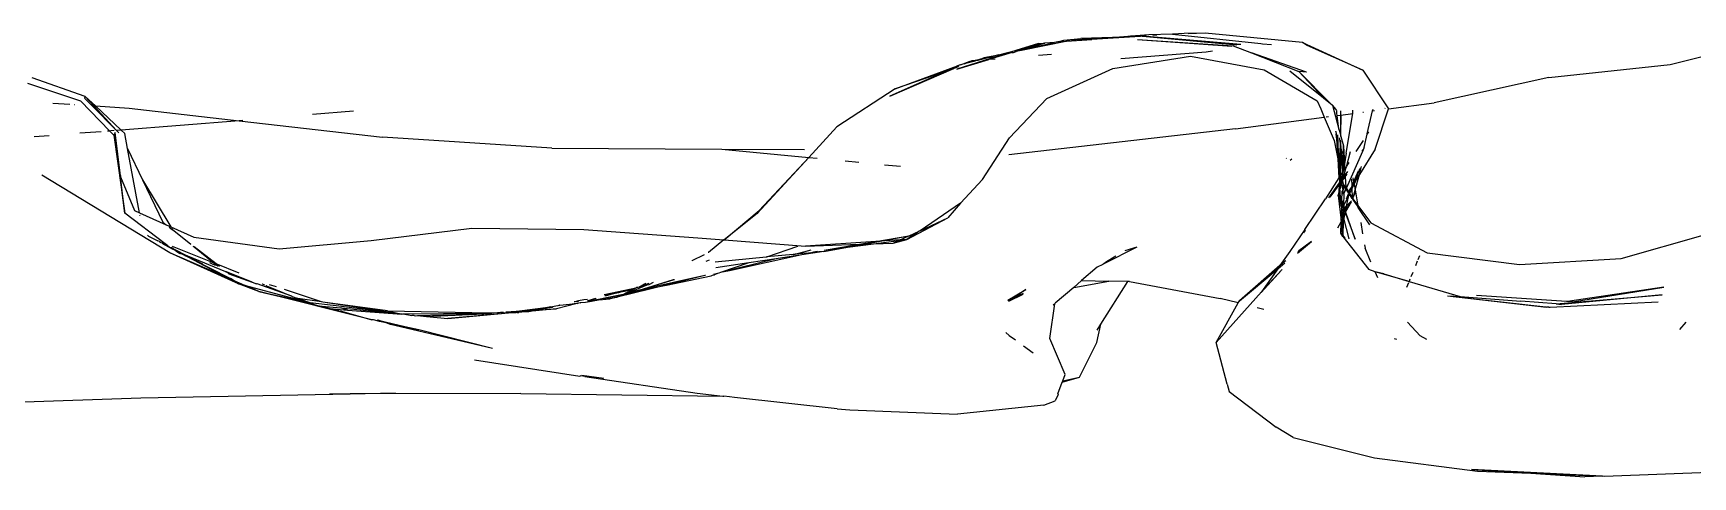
# Model space of a CAD drawing. Header units: millimetres. Extents: x -41292 to 298682, y -22072 to 33155.
# Drawn here: x 35038.6 to 35237.7, y -11863.4 to -11810.1 of the extents above; entities that cross this region are included whole.
import ezdxf

# ---------------------------------------------------------------- set-up
doc = ezdxf.new("R2010")
doc.units = ezdxf.units.MM

# ---------------------------------------------------------------- blocks, each defined once
blk = doc.blocks.new('rmfnasesx')
for p, q in [((62625.48, 3701.43), (62627.51, 3701.63)), ((62626.91, 3701.51), (62631.31, 3701.75)), ((62626.91, 3701.51), (62627.51, 3701.63)), ((62631.31, 3701.75), (62627.51, 3701.63)), ((62634.64, 3701.89), (62628.85, 3701.51)), ((62631.31, 3701.75), (62628.85, 3701.51)), ((62631.42, 3701.76), (62631.31, 3701.75)), ((62631.52, 3701.76), (62631.42, 3701.76)), ((62631.62, 3701.77), (62631.52, 3701.76)), ((62632.69, 3701.86), (62631.62, 3701.77)), ((62632.79, 3701.86), (62632.69, 3701.86)), ((62633.48, 3701.92), (62632.79, 3701.86)), ((62633.56, 3701.93), (62633.48, 3701.92)), ((62635.7, 3702.09), (62633.56, 3701.93)), ((62634.64, 3701.89), (62633.56, 3701.93)), ((62634.68, 3701.94), (62634.64, 3701.89)), ((62634.76, 3701.95), (62634.68, 3701.94)), ((62635.7, 3702.09), (62634.76, 3701.95)), ((62634.76, 3701.95), (62634.9, 3701.91)), ((62634.94, 3701.91), (62634.9, 3701.91)), ((62634.94, 3701.91), (62646.23, 3700.9)), ((62646.74, 3700.91), (62634.94, 3701.91)), ((62638.52, 3702.15), (62635.7, 3702.09)), ((62636.17, 3702.05), (62636.23, 3702.05)), ((62636.35, 3702.03), (62636.43, 3702.04)), ((62636.6, 3702.02), (62636.51, 3702.02)), ((62639.93, 3702.23), (62638.52, 3702.15)), ((62638.52, 3702.15), (62649.11, 3701.04)), ((62642.44, 3702.29), (62639.93, 3702.23)), ((62642.44, 3702.29), (62640.4, 3702.2)), ((62654.11, 3701.15), (62642.44, 3702.29)), ((62619.84, 3700.23), (62612.63, 3697.98)), ((62619.29, 3699.95), (62616.49, 3699.12)), ((62617.69, 3699.67), (62617.19, 3699.57)), ((62617.69, 3699.67), (62619.84, 3700.23)), ((62619.29, 3699.95), (62619.44, 3699.98)), ((62619.44, 3699.98), (62619.75, 3700.08)), ((62620.62, 3700.34), (62619.75, 3700.08)), ((62620.6, 3700.25), (62619.75, 3700.08)), ((62623.16, 3701.09), (62619.84, 3700.23)), ((62622.44, 3701.04), (62619.84, 3700.23)), ((62625.72, 3701.3), (62620.6, 3700.25)), ((62620.62, 3700.34), (62624.38, 3701.18)), ((62620.62, 3700.34), (62623.16, 3701.09)), ((62624.01, 3699.73), (62622.43, 3699.6)), ((62622.44, 3701.04), (62623.16, 3701.09)), ((62623.16, 3701.09), (62623.2, 3701.1)), ((62624.38, 3701.18), (62623.2, 3701.1)), ((62624.55, 3701.22), (62624.38, 3701.18)), ((62624.59, 3701.2), (62624.55, 3701.22)), ((62624.76, 3701.24), (62624.59, 3701.2)), ((62624.76, 3701.24), (62625.48, 3701.43)), ((62625.72, 3701.3), (62624.76, 3701.24)), ((62625.48, 3701.43), (62626.91, 3701.51)), ((62625.76, 3701.28), (62625.72, 3701.3)), ((62625.82, 3701.31), (62625.76, 3701.28)), ((62625.82, 3701.31), (62628.85, 3701.51)), ((62642.57, 3700.02), (62632.33, 3699.21)), ((62634.32, 3701.53), (62645.65, 3700.71)), ((62634.32, 3701.53), (62645.82, 3700.76)), ((62643.34, 3700.11), (62642.57, 3700.02)), ((62645.82, 3700.76), (62647.99, 3699.91)), ((62646.74, 3700.91), (62646.23, 3700.9)), ((62654.62, 3697.59), (62647.99, 3699.91)), ((62647.99, 3699.91), (62653.69, 3697.67)), ((62649.11, 3701.04), (62649.32, 3701.02)), ((62649.32, 3701.02), (62650.41, 3700.91)), ((62654.67, 3700.82), (62654.11, 3701.15)), ((62654.11, 3701.15), (62661.38, 3697.84)), ((62661.38, 3697.84), (62654.67, 3700.82)), ((62698.23, 3698.51), (62707.46, 3700.82)), ((62604.6, 3694.73), (62612.3, 3698.06)), ((62611.28, 3697.7), (62604.6, 3694.73)), ((62605.27, 3695.6), (62612.73, 3698.35)), ((62611.28, 3697.7), (62605.27, 3695.6)), ((62612.73, 3698.35), (62611.28, 3697.7)), ((62612.3, 3698.06), (62611.28, 3697.7)), ((62612.8, 3698.23), (62612.3, 3698.06)), ((62612.63, 3697.98), (62616.49, 3699.12)), ((62612.94, 3698.44), (62612.73, 3698.35)), ((62612.73, 3698.35), (62612.93, 3698.42)), ((62612.8, 3698.23), (62612.84, 3698.29)), ((62613.1, 3698.48), (62612.94, 3698.44)), ((62613.1, 3698.48), (62614.26, 3698.94)), ((62613.55, 3698.6), (62613.1, 3698.48)), ((62613.55, 3698.6), (62614.26, 3698.94)), ((62614.7, 3698.9), (62613.55, 3698.6)), ((62614.26, 3698.94), (62614.31, 3698.93)), ((62614.31, 3698.93), (62614.42, 3698.96)), ((62614.42, 3698.96), (62614.46, 3698.96)), ((62614.46, 3698.96), (62615.46, 3699.17)), ((62615, 3699), (62614.46, 3698.96)), ((62615, 3699), (62614.7, 3698.9)), ((62615.15, 3699.02), (62615, 3699)), ((62616.73, 3699.42), (62615.15, 3699.02)), ((62615.46, 3699.17), (62615.15, 3699.02)), ((62615.46, 3699.17), (62615.89, 3699.31)), ((62617.19, 3699.57), (62615.89, 3699.31)), ((62615.89, 3699.31), (62616.73, 3699.42)), ((62617.24, 3699.18), (62616.49, 3699.12)), ((62617.19, 3699.57), (62616.73, 3699.42)), ((62623.46, 3694.43), (62631.35, 3698.04)), ((62631.35, 3698.04), (62640.67, 3699.53)), ((62640.67, 3699.53), (62649.51, 3697.87)), ((62649.51, 3697.87), (62655.9, 3694.14)), ((62652.62, 3697.78), (62656.66, 3694.5)), ((62654.62, 3697.59), (62653.69, 3697.67)), ((62653.69, 3697.67), (62657.07, 3694.17)), ((62657.45, 3693.86), (62653.69, 3697.67)), ((62653.69, 3697.67), (62656.66, 3694.5)), ((62661.38, 3697.84), (62664.43, 3693.2)), ((62683.67, 3696.94), (62698.23, 3698.51)), ((62501.17, 3696.27), (62507.5, 3694.17)), ((62508.08, 3694.69), (62501.71, 3696.92)), ((62683.67, 3696.94), (62669.92, 3693.92)), ((62504.2, 3693.89), (62506.21, 3693.75)), ((62506.76, 3693.72), (62506.79, 3693.72)), ((62507.5, 3694.17), (62511.02, 3690.53)), ((62508.08, 3694.69), (62507.99, 3694.47)), ((62508.88, 3693.58), (62507.99, 3694.47)), ((62508.08, 3694.69), (62509.11, 3693.56)), ((62508.08, 3694.69), (62509.29, 3693.55)), ((62605.27, 3695.6), (62598.26, 3691.03)), ((62618.96, 3689.73), (62623.46, 3694.43)), ((62655.9, 3694.14), (62656.31, 3693.18)), ((62656.66, 3694.5), (62657.07, 3694.17)), ((62657.07, 3694.17), (62657.45, 3693.86)), ((62657.45, 3693.86), (62657.74, 3693.63)), ((62658.18, 3693.12), (62657.74, 3693.63)), ((62657.74, 3693.63), (62658.5, 3690.76)), ((62664.43, 3693.2), (62669.92, 3693.92)), ((62508.88, 3693.58), (62509.11, 3693.56)), ((62511.83, 3690.6), (62508.88, 3693.58)), ((62509.11, 3693.56), (62509.29, 3693.55)), ((62509.11, 3693.56), (62511.83, 3690.6)), ((62509.29, 3693.55), (62513.35, 3693.28)), ((62509.29, 3693.55), (62512.39, 3690.64)), ((62526.56, 3691.77), (62512.39, 3690.64)), ((62513.35, 3693.28), (62526.56, 3691.77)), ((62526.98, 3691.8), (62526.56, 3691.77)), ((62526.56, 3691.77), (62543.75, 3689.8)), ((62540.28, 3692.91), (62535.36, 3692.5)), ((62646.09, 3690.79), (62656.73, 3692.19)), ((62656.31, 3693.18), (62656.73, 3692.19)), ((62656.73, 3692.19), (62657.92, 3689.41)), ((62656.95, 3692.22), (62657.23, 3692.26)), ((62658.2, 3693), (62658.18, 3693.12)), ((62658.2, 3693), (62658.24, 3692.96)), ((62658.25, 3692.62), (62658.24, 3692.96)), ((62658.28, 3692.39), (62658.25, 3692.62)), ((62658.28, 3692.39), (62658.73, 3692.45)), ((62658.5, 3690.76), (62658.28, 3692.39)), ((62658.73, 3692.45), (62658.67, 3690.12)), ((62658.73, 3692.45), (62658.74, 3692.94)), ((62658.73, 3692.45), (62660.16, 3692.64)), ((62658.74, 3689.86), (62658.73, 3692.45)), ((62659.38, 3687.89), (62660.16, 3692.64)), ((62660.16, 3692.64), (62660.18, 3693.02)), ((62661.35, 3692.8), (62661.43, 3692.81)), ((62661.89, 3690.19), (62662.54, 3692.95)), ((62662.54, 3692.95), (62662.59, 3693.16)), ((62662.54, 3692.95), (62662.77, 3692.98)), ((62662.84, 3688.37), (62664.43, 3693.2)), ((62664.01, 3693.24), (62664.04, 3693.29)), ((62503.74, 3689.97), (62501.96, 3689.83)), ((62509.98, 3690.45), (62507.44, 3690.26)), ((62511.02, 3690.53), (62510.75, 3690.51)), ((62511.02, 3690.53), (62511.5, 3690.04)), ((62511.55, 3690.58), (62511.1, 3690.54)), ((62511.68, 3690.37), (62511.5, 3690.04)), ((62511.5, 3690.04), (62512.82, 3680.68)), ((62511.5, 3690.04), (62512.22, 3685.35)), ((62512.29, 3685.16), (62511.68, 3690.37)), ((62512.24, 3690.63), (62511.83, 3690.6)), ((62512.1, 3690.32), (62511.83, 3690.6)), ((62512.39, 3690.64), (62512.24, 3690.63)), ((62512.39, 3690.64), (62512.82, 3690.23)), ((62513.15, 3688.45), (62512.82, 3690.23)), ((62564.05, 3688.46), (62543.75, 3689.8)), ((62598.26, 3691.03), (62594.89, 3687.36)), ((62615.71, 3684.7), (62618.96, 3689.73)), ((62646.09, 3690.79), (62618.87, 3687.67)), ((62658.14, 3690.48), (62658.12, 3690.52)), ((62658.14, 3690.48), (62658.16, 3690.18)), ((62658.16, 3690.18), (62658.36, 3687.2)), ((62658.44, 3687.93), (62658.16, 3690.18)), ((62658.44, 3687.93), (62658.35, 3690.07)), ((62658.5, 3690.76), (62658.67, 3690.12)), ((62658.52, 3689.73), (62658.66, 3689.09)), ((62658.67, 3690.12), (62658.74, 3689.86)), ((62658.74, 3689.86), (62659.03, 3688.74)), ((62661.52, 3688.56), (62661.87, 3690.16)), ((62661.89, 3690.19), (62661.87, 3690.16)), ((62662.05, 3690.44), (62661.89, 3690.19)), ((62514.58, 3680.7), (62513.15, 3688.45)), ((62513.15, 3688.45), (62514.96, 3684.66)), ((62564.05, 3688.46), (62584.45, 3688.37)), ((62584.45, 3688.37), (62594.37, 3688.33)), ((62584.45, 3688.37), (62594.89, 3687.36)), ((62657.92, 3689.41), (62658.36, 3687.2)), ((62658.5, 3686.5), (62658.44, 3687.93)), ((62658.6, 3686.59), (62658.44, 3687.93)), ((62658.66, 3689.09), (62658.61, 3687.9)), ((62658.62, 3687.49), (62658.61, 3687.9)), ((62658.66, 3689.09), (62658.74, 3688.68)), ((62658.86, 3688.08), (62658.66, 3685.65)), ((62658.74, 3688.99), (62658.68, 3689.44)), ((62658.74, 3688.99), (62658.74, 3689.32)), ((62658.74, 3688.68), (62658.74, 3688.99)), ((62658.86, 3688.08), (62658.74, 3688.68)), ((62658.74, 3685.79), (62658.74, 3688.68)), ((62658.95, 3685.61), (62658.86, 3688.08)), ((62659.03, 3688.74), (62659.15, 3686.61)), ((62659.04, 3685.92), (62659.03, 3688.74)), ((62659.38, 3687.89), (62659.15, 3686.61)), ((62659.4, 3683.66), (62661.37, 3688.11)), ((62659.46, 3686.41), (62659.88, 3688.06)), ((62661.39, 3689.41), (62660.54, 3688.08)), ((62662.84, 3688.37), (62660.96, 3685.32)), ((62661.38, 3688.27), (62661.26, 3688.11)), ((62661.33, 3688.11), (62661.38, 3688.18)), ((62661.37, 3688.11), (62661.38, 3688.18)), ((62661.38, 3688.27), (62661.43, 3688.34)), ((62661.4, 3688.22), (62661.38, 3688.27)), ((62661.38, 3688.18), (62661.43, 3688.23)), ((62661.38, 3688.18), (62661.4, 3688.22)), ((62661.4, 3688.22), (62661.44, 3688.27)), ((62661.48, 3688.4), (62661.43, 3688.34)), ((62661.44, 3688.27), (62661.43, 3688.34)), ((62661.43, 3688.23), (62661.44, 3688.27)), ((62661.44, 3688.37), (62661.48, 3688.4)), ((62661.48, 3688.44), (62661.45, 3688.41)), ((62661.5, 3688.48), (62661.48, 3688.44)), ((62661.48, 3688.4), (62661.48, 3688.44)), ((62661.52, 3688.56), (62661.5, 3688.48)), ((62594.89, 3687.36), (62588.68, 3680.62)), ((62594.89, 3687.36), (62588.95, 3680.98)), ((62594.89, 3687.36), (62595.89, 3687.27)), ((62599.27, 3686.94), (62600.9, 3686.78)), ((62603.99, 3686.48), (62605.91, 3686.3)), ((62652.22, 3687.27), (62652.17, 3687.24)), ((62652.84, 3687.14), (62652.65, 3687.01)), ((62658.36, 3687.2), (62658.5, 3686.5)), ((62658.36, 3687.2), (62658.5, 3684.91)), ((62658.56, 3685), (62658.5, 3686.5)), ((62658.5, 3686.5), (62658.59, 3686.02)), ((62658.56, 3685), (62658.63, 3685.84)), ((62658.59, 3686.02), (62658.62, 3686.42)), ((62658.63, 3685.84), (62658.59, 3686.02)), ((62658.6, 3686.59), (62658.62, 3687.49)), ((62658.62, 3686.42), (62658.6, 3686.59)), ((62658.65, 3686.19), (62658.62, 3686.42)), ((62658.63, 3685.84), (62658.65, 3686.19)), ((62658.63, 3685.84), (62658.66, 3685.65)), ((62658.66, 3685.65), (62658.72, 3685.59)), ((62658.72, 3685.59), (62658.74, 3685.79)), ((62659.04, 3685.75), (62658.95, 3685.61)), ((62659.16, 3686.53), (62659.04, 3685.92)), ((62659.19, 3685.98), (62659.04, 3685.83)), ((62659.04, 3685.83), (62659.04, 3685.92)), ((62659.04, 3685.75), (62659.04, 3685.83)), ((62659.15, 3686.61), (62659.16, 3686.53)), ((62659.16, 3686.53), (62659.19, 3685.98)), ((62659.39, 3686.29), (62659.19, 3685.98)), ((62659.19, 3685.98), (62659.21, 3685.64)), ((62659.21, 3685.64), (62659.39, 3686.29)), ((62659.51, 3685.67), (62659.23, 3685.27)), ((62659.46, 3686.41), (62659.39, 3686.29)), ((62659.68, 3686.74), (62659.46, 3686.41)), ((62660.79, 3685.71), (62660.26, 3684.44)), ((62660.54, 3684.64), (62661.02, 3686.01)), ((62660.96, 3685.32), (62661.21, 3686.26)), ((62661.02, 3686.01), (62661.07, 3686.07)), ((62518.21, 3675.89), (62502.88, 3685.21)), ((62512.82, 3680.68), (62512.22, 3685.35)), ((62512.22, 3685.35), (62512.29, 3685.16)), ((62512.29, 3685.16), (62512.31, 3685.01)), ((62512.82, 3680.68), (62512.31, 3685.01)), ((62512.31, 3685.01), (62513.99, 3680.97)), ((62514.96, 3684.66), (62518.34, 3679.01)), ((62514.96, 3684.66), (62517.38, 3679.58)), ((62615.71, 3684.7), (62613.09, 3681.85)), ((62658.5, 3684.91), (62656.89, 3682.4)), ((62658.54, 3684.32), (62657.25, 3682.52)), ((62657.44, 3682.58), (62658.56, 3684.09)), ((62658.56, 3685), (62658.5, 3684.91)), ((62658.5, 3684.91), (62658.56, 3684.8)), ((62658.53, 3683.2), (62658.56, 3684.09)), ((62658.58, 3684.37), (62658.54, 3684.32)), ((62658.54, 3684.32), (62658.55, 3684.19)), ((62658.55, 3684.19), (62658.59, 3684.13)), ((62658.63, 3685.12), (62658.56, 3685)), ((62658.56, 3684.8), (62658.56, 3685)), ((62658.56, 3684.8), (62658.58, 3684.37)), ((62658.56, 3684.09), (62658.59, 3684.13)), ((62658.56, 3684.09), (62658.64, 3683.61)), ((62658.64, 3684.45), (62658.58, 3684.37)), ((62658.59, 3684.13), (62658.64, 3684.2)), ((62658.63, 3685.12), (62658.67, 3685.18)), ((62658.68, 3684.81), (62658.63, 3685.12)), ((62658.64, 3684.45), (62658.69, 3684.52)), ((62658.64, 3684.2), (62658.64, 3684.45)), ((62658.64, 3684.45), (62658.71, 3684.3)), ((62658.64, 3684.2), (62658.7, 3684.28)), ((62658.64, 3684.2), (62658.64, 3683.61)), ((62658.64, 3683.61), (62658.69, 3683.71)), ((62658.67, 3685.18), (62658.76, 3685.31)), ((62658.67, 3685.18), (62658.74, 3684.86)), ((62658.69, 3684.52), (62658.68, 3684.81)), ((62658.74, 3684.59), (62658.68, 3684.81)), ((62658.74, 3684.59), (62658.69, 3684.52)), ((62658.69, 3683.75), (62658.71, 3683.8)), ((62658.69, 3683.71), (62658.69, 3683.75)), ((62658.7, 3684.28), (62658.71, 3684.3)), ((62658.7, 3684.28), (62658.74, 3684.01)), ((62658.7, 3683.99), (62658.74, 3684.01)), ((62658.74, 3683.94), (62658.7, 3683.99)), ((62658.71, 3685.4), (62658.74, 3685.5)), ((62658.75, 3685.35), (62658.71, 3685.4)), ((62658.71, 3684.3), (62658.8, 3684.42)), ((62658.71, 3683.83), (62658.72, 3683.89)), ((62658.71, 3683.8), (62658.71, 3683.83)), ((62658.74, 3685.5), (62658.72, 3685.59)), ((62658.72, 3683.89), (62658.74, 3683.94)), ((62658.8, 3684.96), (62658.74, 3684.59)), ((62658.74, 3684.86), (62658.85, 3684.74)), ((62658.84, 3684.66), (62658.74, 3684.59)), ((62658.8, 3684.42), (62658.74, 3684.59)), ((62658.74, 3684.01), (62658.8, 3684.42)), ((62658.95, 3685.61), (62658.75, 3685.35)), ((62658.76, 3685.31), (62658.75, 3685.35)), ((62658.95, 3685.61), (62658.8, 3684.96)), ((62658.8, 3684.42), (62658.86, 3684.5)), ((62658.99, 3683.43), (62658.8, 3684.42)), ((62658.85, 3684.7), (62658.84, 3684.66)), ((62658.84, 3684.66), (62658.84, 3684.63)), ((62658.84, 3684.63), (62658.89, 3684.53)), ((62658.85, 3684.74), (62658.97, 3684.92)), ((62658.85, 3684.74), (62658.85, 3684.7)), ((62658.86, 3684.5), (62658.89, 3684.53)), ((62658.86, 3684.5), (62658.87, 3684.42)), ((62658.87, 3684.42), (62658.93, 3684.32)), ((62658.89, 3684.53), (62658.91, 3684.56)), ((62658.91, 3684.56), (62658.98, 3684.82)), ((62658.91, 3684.56), (62658.98, 3684.67)), ((62658.93, 3684.32), (62659, 3684.22)), ((62658.97, 3684.92), (62658.95, 3685.61)), ((62659.03, 3684.99), (62658.97, 3684.92)), ((62658.98, 3684.82), (62658.97, 3684.92)), ((62658.98, 3684.67), (62658.98, 3684.82)), ((62658.98, 3684.67), (62659.04, 3684.74)), ((62659, 3684.22), (62658.98, 3684.67)), ((62659, 3684.22), (62659.04, 3684.16)), ((62659.03, 3684.99), (62659.04, 3685.05)), ((62659.04, 3685.01), (62659.03, 3684.99)), ((62659.04, 3685.05), (62659.21, 3685.64)), ((62659.15, 3685.16), (62659.04, 3685.05)), ((62659.04, 3685.05), (62659.04, 3685.01)), ((62659.04, 3684.74), (62659.11, 3684.83)), ((62659.04, 3684.16), (62659.04, 3684.11)), ((62659.19, 3683.83), (62659.04, 3684.11)), ((62659.04, 3684.11), (62659.23, 3683.9)), ((62659.05, 3683.54), (62659.04, 3684.11)), ((62659.05, 3683.54), (62659.19, 3683.83)), ((62659.11, 3684.83), (62659.24, 3685.03)), ((62659.23, 3685.27), (62659.15, 3685.16)), ((62659.19, 3683.83), (62659.23, 3683.9)), ((62659.32, 3683.6), (62659.19, 3683.83)), ((62659.23, 3685.27), (62659.21, 3685.64)), ((62659.23, 3685.27), (62659.24, 3685.03)), ((62659.23, 3683.9), (62659.25, 3683.94)), ((62659.23, 3683.9), (62659.31, 3683.78)), ((62659.24, 3685.03), (62659.47, 3685.36)), ((62659.24, 3685.03), (62659.31, 3683.78)), ((62659.31, 3683.78), (62659.31, 3683.73)), ((62659.31, 3683.73), (62659.32, 3683.6)), ((62659.31, 3683.73), (62659.4, 3683.66)), ((62659.35, 3683.56), (62659.4, 3683.66)), ((62659.4, 3683.66), (62659.7, 3683.14)), ((62659.73, 3683.33), (62660.07, 3683.88)), ((62660.07, 3683.98), (62660.04, 3684.74)), ((62660.26, 3684.44), (62660.07, 3683.98)), ((62660.3, 3684.25), (62660.07, 3683.88)), ((62660.07, 3683.88), (62660.07, 3683.98)), ((62660.08, 3683.63), (62660.07, 3683.88)), ((62660.08, 3683.63), (62660.32, 3684.12)), ((62660.17, 3684.9), (62660.26, 3684.44)), ((62660.26, 3684.44), (62660.3, 3684.25)), ((62660.54, 3684.64), (62660.3, 3684.25)), ((62660.3, 3684.25), (62660.32, 3684.12)), ((62660.32, 3684.12), (62660.43, 3684.35)), ((62660.32, 3684.12), (62660.45, 3683.45)), ((62660.43, 3684.35), (62660.54, 3684.64)), ((62660.45, 3683.45), (62660.96, 3685.32)), ((62660.96, 3685.32), (62660.54, 3684.64)), ((62613.09, 3681.85), (62608.24, 3678.55)), ((62613.09, 3681.85), (62611.58, 3680.1)), ((62654.4, 3678.71), (62656.89, 3682.4)), ((62658.41, 3682.78), (62658.53, 3683.2)), ((62658.41, 3682.78), (62658.52, 3682.66)), ((62658.83, 3681.33), (62658.41, 3682.78)), ((62658.41, 3682.78), (62658.78, 3679.8)), ((62658.52, 3682.66), (62658.53, 3683.2)), ((62658.58, 3682.83), (62658.52, 3682.66)), ((62658.52, 3682.66), (62658.85, 3681.78)), ((62658.52, 3682.66), (62658.65, 3682.64)), ((62658.83, 3681.33), (62658.52, 3682.66)), ((62658.53, 3683.2), (62658.6, 3683.36)), ((62658.62, 3683.08), (62658.58, 3682.91)), ((62658.58, 3682.91), (62658.58, 3682.83)), ((62658.65, 3682.64), (62658.58, 3682.83)), ((62658.61, 3683.24), (62658.59, 3683.12)), ((62658.59, 3683.12), (62658.62, 3683.08)), ((62658.6, 3683.45), (62658.62, 3683.51)), ((62658.6, 3683.36), (62658.6, 3683.45)), ((62658.6, 3683.36), (62658.64, 3683.45)), ((62658.6, 3683.36), (62658.62, 3683.32)), ((62658.61, 3683.54), (62658.64, 3683.61)), ((62658.62, 3683.51), (62658.61, 3683.54)), ((62658.62, 3683.32), (62658.61, 3683.24)), ((62658.61, 3683.24), (62658.65, 3683.17)), ((62658.64, 3683.45), (62658.62, 3683.51)), ((62658.62, 3683.08), (62658.65, 3683.17)), ((62658.62, 3683.08), (62658.65, 3682.64)), ((62658.73, 3682.56), (62658.62, 3683.08)), ((62658.65, 3682.64), (62658.67, 3682.59)), ((62658.67, 3682.59), (62658.73, 3682.56)), ((62658.67, 3682.59), (62658.86, 3682.05)), ((62658.86, 3682.19), (62658.73, 3682.56)), ((62658.83, 3681.33), (62658.85, 3681.78)), ((62658.85, 3681.78), (62658.86, 3682.05)), ((62659.06, 3681.22), (62658.85, 3681.78)), ((62658.86, 3682.19), (62658.9, 3683.25)), ((62658.86, 3682.05), (62658.86, 3682.19)), ((62658.86, 3682.19), (62659.06, 3681.61)), ((62658.86, 3682.05), (62658.91, 3681.9)), ((62658.9, 3683.25), (62658.99, 3683.43)), ((62658.91, 3681.9), (62659.06, 3681.61)), ((62658.99, 3683.43), (62659.05, 3683.54)), ((62659.05, 3682.96), (62658.99, 3683.43)), ((62659.05, 3682.96), (62659.1, 3682.99)), ((62659.1, 3682.99), (62659.06, 3681.61)), ((62659.08, 3681.58), (62659.6, 3682.64)), ((62659.1, 3682.99), (62659.32, 3683.6)), ((62659.1, 3682.99), (62659.35, 3683.56)), ((62659.89, 3682.01), (62659.27, 3680.99)), ((62659.35, 3683.56), (62659.32, 3683.6)), ((62659.32, 3680.87), (62660.01, 3682.03)), ((62659.68, 3683.06), (62659.35, 3683.56)), ((62659.61, 3682.93), (62659.37, 3682.36)), ((62659.6, 3682.64), (62659.38, 3681.52)), ((62659.38, 3681.52), (62659.89, 3682.01)), ((62659.64, 3682.87), (62659.6, 3682.64)), ((62659.6, 3682.64), (62659.67, 3682.8)), ((62659.7, 3683.14), (62659.68, 3683.06)), ((62659.75, 3682.95), (62659.68, 3683.06)), ((62659.73, 3683.33), (62659.7, 3683.14)), ((62659.7, 3683.14), (62659.78, 3683.01)), ((62659.75, 3682.95), (62659.78, 3683.01)), ((62660.1, 3682.43), (62659.75, 3682.95)), ((62659.78, 3683.01), (62660.08, 3683.63)), ((62659.78, 3683.01), (62660.12, 3682.49)), ((62659.89, 3682.01), (62659.98, 3682.1)), ((62659.96, 3682.15), (62659.98, 3682.1)), ((62660.12, 3682.49), (62660.08, 3683.63)), ((62660.12, 3682.49), (62660.1, 3682.43)), ((62660.1, 3682.43), (62660.15, 3682.35)), ((62660.16, 3682.57), (62660.12, 3682.49)), ((62660.12, 3682.49), (62660.17, 3682.4)), ((62660.15, 3682.35), (62660.17, 3682.4)), ((62660.8, 3681.43), (62660.15, 3682.35)), ((62660.27, 3682.78), (62660.16, 3682.57)), ((62660.17, 3682.4), (62660.27, 3682.78)), ((62660.17, 3682.4), (62662.32, 3679.51)), ((62660.27, 3682.78), (62660.45, 3683.45)), ((62660.5, 3683.23), (62660.27, 3682.78)), ((62660.45, 3683.45), (62660.5, 3683.23)), ((62660.5, 3683.23), (62660.74, 3681.8)), ((62660.74, 3681.8), (62660.8, 3681.43)), ((62517.67, 3676.99), (62512.82, 3680.68)), ((62513.99, 3680.97), (62514.58, 3680.7)), ((62514.58, 3680.7), (62517.79, 3679.26)), ((62514.65, 3680.33), (62514.63, 3680.43)), ((62584.75, 3677.47), (62588.95, 3680.98)), ((62588.68, 3680.62), (62584.75, 3677.47)), ((62588.95, 3680.98), (62588.68, 3680.62)), ((62606.64, 3677.5), (62611.58, 3680.1)), ((62608.24, 3678.55), (62611.58, 3680.1)), ((62658.75, 3679.68), (62658.32, 3678.87)), ((62658.78, 3679.8), (62658.75, 3679.73)), ((62658.75, 3679.73), (62658.75, 3679.68)), ((62658.77, 3679.51), (62658.75, 3679.68)), ((62658.78, 3679.8), (62658.82, 3680.87)), ((62658.93, 3680.02), (62658.78, 3679.8)), ((62658.82, 3680.87), (62658.83, 3681.13)), ((62658.82, 3680.87), (62658.88, 3680.94)), ((62658.83, 3681.13), (62658.83, 3681.33)), ((62658.89, 3681.06), (62658.83, 3681.13)), ((62658.88, 3680.94), (62658.92, 3680.98)), ((62658.88, 3680.94), (62658.92, 3680.96)), ((62658.93, 3680.74), (62658.88, 3680.94)), ((62658.89, 3681.06), (62659.06, 3681.22)), ((62658.92, 3680.98), (62658.89, 3681.06)), ((62658.92, 3680.96), (62659.05, 3681.12)), ((62659.03, 3680.5), (62658.93, 3680.74)), ((62658.93, 3680.1), (62658.93, 3680.74)), ((62659.02, 3680.18), (62658.93, 3680.1)), ((62658.93, 3680.1), (62658.93, 3680.02)), ((62658.94, 3679.32), (62658.93, 3680.02)), ((62659.02, 3680.18), (62659.01, 3679.65)), ((62659.09, 3680.08), (62659.01, 3679.65)), ((62659.05, 3680.24), (62659.02, 3680.18)), ((62659.09, 3680.08), (62659.02, 3680.18)), ((62659.05, 3681.12), (62659.03, 3680.5)), ((62659.03, 3680.34), (62659.03, 3680.5)), ((62659.06, 3680.36), (62659.03, 3680.34)), ((62659.03, 3680.34), (62659.03, 3680.28)), ((62659.03, 3680.28), (62659.05, 3680.24)), ((62659.05, 3681.12), (62659.09, 3681.16)), ((62659.08, 3681.58), (62659.06, 3681.61)), ((62659.08, 3681.58), (62659.06, 3681.49)), ((62659.06, 3681.49), (62659.16, 3681.32)), ((62659.06, 3681.49), (62659.06, 3681.22)), ((62659.06, 3681.22), (62659.13, 3681.29)), ((62659.06, 3681.22), (62659.09, 3681.16)), ((62659.06, 3680.36), (62659.2, 3680.64)), ((62659.16, 3681.32), (62659.08, 3681.58)), ((62659.09, 3681.16), (62659.15, 3681.23)), ((62659.09, 3681.16), (62659.23, 3680.78)), ((62659.2, 3680.64), (62659.09, 3680.08)), ((62659.73, 3677.58), (62659.09, 3680.08)), ((62659.13, 3681.29), (62659.16, 3681.32)), ((62659.15, 3681.23), (62659.13, 3681.29)), ((62659.15, 3681.23), (62659.36, 3681.45)), ((62659.27, 3680.99), (62659.15, 3681.23)), ((62659.16, 3681.32), (62659.38, 3681.52)), ((62659.2, 3680.64), (62659.25, 3680.73)), ((62659.26, 3680.92), (62659.23, 3680.78)), ((62659.23, 3680.78), (62659.29, 3680.82)), ((62659.23, 3680.78), (62659.25, 3680.73)), ((62659.25, 3680.73), (62660.45, 3677.55)), ((62659.26, 3680.92), (62659.27, 3680.99)), ((62659.32, 3680.87), (62659.26, 3680.92)), ((62659.36, 3681.45), (62659.27, 3680.99)), ((62659.29, 3680.82), (62659.32, 3680.87)), ((62659.34, 3680.78), (62659.29, 3680.82)), ((62659.32, 3680.74), (62659.34, 3680.78)), ((62660.45, 3677.55), (62659.32, 3680.74)), ((62659.36, 3681.45), (62659.38, 3681.52)), ((62660.81, 3681.36), (62660.8, 3681.43)), ((62662.21, 3679.25), (62660.81, 3681.36)), ((62515.56, 3678.01), (62515.68, 3677.92)), ((62515.68, 3677.92), (62516.77, 3677.34)), ((62517.38, 3679.58), (62517.79, 3679.26)), ((62517.79, 3679.26), (62518.34, 3679.01)), ((62518.13, 3678.99), (62518.55, 3678.66)), ((62518.34, 3679.01), (62521.12, 3677.77)), ((62518.43, 3678.87), (62518.55, 3678.66)), ((62520.69, 3676.95), (62518.55, 3678.66)), ((62521.12, 3677.77), (62531.34, 3676.37)), ((62542.38, 3677.4), (62554.47, 3678.85)), ((62554.47, 3678.85), (62567.88, 3678.69)), ((62567.88, 3678.69), (62581.56, 3677.71)), ((62581.56, 3677.71), (62584.71, 3677.47)), ((62602.92, 3677.26), (62606.9, 3677.93)), ((62603.45, 3677.3), (62606.9, 3677.93)), ((62605.86, 3677.45), (62606.9, 3677.93)), ((62607.43, 3678.03), (62606.64, 3677.5)), ((62606.9, 3677.93), (62606.93, 3677.95)), ((62606.93, 3677.95), (62608.13, 3678.5)), ((62606.93, 3677.95), (62607.43, 3678.03)), ((62607.48, 3678.04), (62607.43, 3678.03)), ((62608.13, 3678.5), (62607.48, 3678.04)), ((62608.24, 3678.55), (62608.13, 3678.5)), ((62654.4, 3678.71), (62652.6, 3676.05)), ((62654.28, 3678.32), (62654.32, 3678.44)), ((62654.45, 3678.62), (62654.32, 3678.44)), ((62654.32, 3678.44), (62654.47, 3678.58)), ((62658.73, 3678.26), (62658.77, 3679.51)), ((62658.85, 3678.85), (62658.73, 3678.26)), ((62658.96, 3677.87), (62658.73, 3678.26)), ((62658.73, 3678.26), (62658.96, 3677.97)), ((62658.77, 3679.51), (62658.85, 3678.85)), ((62658.94, 3679.32), (62658.85, 3678.85)), ((62658.85, 3678.85), (62658.96, 3677.97)), ((62659.01, 3679.65), (62658.94, 3679.32)), ((62658.96, 3677.97), (62658.94, 3679.32)), ((62659.01, 3679.65), (62658.96, 3677.97)), ((62658.96, 3677.97), (62659.2, 3677.65)), ((62658.96, 3677.87), (62658.96, 3677.97)), ((62658.96, 3677.87), (62662.09, 3673.89)), ((62661.12, 3679.53), (62661.34, 3678.19)), ((62662.32, 3679.51), (62669.06, 3675.92)), ((62692.36, 3675.22), (62702.48, 3678.09)), ((62516.99, 3677.27), (62516.77, 3677.34)), ((62516.99, 3677.27), (62517.16, 3677.14)), ((62517.21, 3677.17), (62517.3, 3677.07)), ((62517.3, 3677.07), (62517.97, 3676.76)), ((62517.67, 3676.99), (62517.3, 3677.07)), ((62517.4, 3676.97), (62518.29, 3676.52)), ((62517.97, 3676.76), (62517.67, 3676.99)), ((62517.97, 3676.76), (62518.29, 3676.52)), ((62526.47, 3672.19), (62518.21, 3675.89)), ((62525.13, 3672.9), (62518.21, 3675.89)), ((62518.48, 3676.4), (62518.29, 3676.52)), ((62518.34, 3676.54), (62518.57, 3676.45)), ((62518.36, 3676.56), (62518.57, 3676.45)), ((62518.4, 3676.58), (62518.57, 3676.45)), ((62518.92, 3676.19), (62518.48, 3676.4)), ((62523.55, 3674.67), (62518.53, 3676.65)), ((62518.57, 3676.45), (62518.68, 3676.37)), ((62518.68, 3676.37), (62520.31, 3675.53)), ((62518.68, 3676.37), (62518.92, 3676.19)), ((62518.92, 3676.19), (62519.03, 3676.11)), ((62519.03, 3676.11), (62519.41, 3675.83)), ((62519.03, 3676.11), (62519.81, 3675.7)), ((62519.81, 3675.7), (62519.41, 3675.83)), ((62519.81, 3675.7), (62520.02, 3675.63)), ((62520.02, 3675.59), (62519.81, 3675.7)), ((62520.78, 3676.92), (62520.69, 3676.95)), ((62521, 3676.7), (62521.14, 3676.64)), ((62523.78, 3674.58), (62521.14, 3676.64)), ((62521.14, 3676.64), (62523.55, 3674.67)), ((62531.34, 3676.37), (62542.38, 3677.4)), ((62582.87, 3675.95), (62582.82, 3675.93)), ((62584.71, 3677.47), (62582.87, 3675.95)), ((62584.71, 3677.47), (62584.75, 3677.47)), ((62584.75, 3677.47), (62594.48, 3676.72)), ((62589.86, 3675.43), (62593.58, 3676.7)), ((62593.02, 3675.71), (62589.86, 3675.43)), ((62593.09, 3675.72), (62593.02, 3675.71)), ((62593.09, 3675.72), (62593.17, 3675.75)), ((62593.17, 3675.75), (62593.25, 3675.76)), ((62593.25, 3675.76), (62595.19, 3676.25)), ((62594.61, 3675.86), (62593.25, 3675.76)), ((62596.71, 3676.06), (62594.06, 3675.66)), ((62602.92, 3677.26), (62594.48, 3676.72)), ((62594.48, 3676.72), (62600.96, 3676.93)), ((62594.61, 3675.86), (62595.05, 3675.93)), ((62595.05, 3675.93), (62595.23, 3675.92)), ((62595.47, 3675.97), (62595.23, 3675.92)), ((62595.92, 3676.07), (62595.47, 3675.97)), ((62596.71, 3676.06), (62595.47, 3675.97)), ((62596.71, 3676.06), (62597.13, 3676.13)), ((62596.75, 3676.21), (62600.96, 3676.93)), ((62596.75, 3676.21), (62599.54, 3676.58)), ((62597.13, 3676.13), (62599.54, 3676.58)), ((62599.54, 3676.58), (62602.67, 3676.98)), ((62599.54, 3676.58), (62601.56, 3676.95)), ((62600.96, 3676.93), (62602.92, 3677.26)), ((62600.96, 3676.93), (62601.56, 3676.95)), ((62601.56, 3676.95), (62603.45, 3677.3)), ((62601.56, 3676.95), (62602.67, 3676.98)), ((62602.67, 3676.98), (62605.71, 3677.38)), ((62602.67, 3676.98), (62605.02, 3677.06)), ((62603.45, 3677.3), (62602.92, 3677.26)), ((62605.86, 3677.45), (62603.45, 3677.3)), ((62605.02, 3677.06), (62606.64, 3677.5)), ((62605.02, 3677.06), (62605.71, 3677.38)), ((62605.71, 3677.38), (62606.64, 3677.5)), ((62605.71, 3677.38), (62605.86, 3677.45)), ((62606.64, 3677.5), (62605.86, 3677.45)), ((62634.24, 3676.57), (62630.28, 3674.59)), ((62634.24, 3676.57), (62632.82, 3676.15)), ((62652.6, 3676.05), (62651.41, 3674.38)), ((62653.54, 3675.86), (62655.22, 3677.25)), ((62653.6, 3676.07), (62653.59, 3676.03)), ((62653.6, 3676.07), (62653.68, 3676.13)), ((62655.21, 3677.27), (62653.68, 3676.13)), ((62661.56, 3676.87), (62661.63, 3676.46)), ((62662.34, 3674.79), (62661.63, 3676.46)), ((62669.06, 3675.92), (62680.15, 3674.49)), ((62520.02, 3675.59), (62520.38, 3675.44)), ((62520.31, 3675.53), (62520.02, 3675.59)), ((62520.31, 3675.53), (62520.38, 3675.51)), ((62524.96, 3673.63), (62520.38, 3675.51)), ((62520.38, 3675.44), (62525.52, 3672.82)), ((62520.38, 3675.44), (62525.13, 3672.9)), ((62520.85, 3675.26), (62520.92, 3675.23)), ((62520.92, 3675.23), (62522.15, 3674.59)), ((62523.43, 3674.51), (62523.01, 3674.7)), ((62523.64, 3674.44), (62523.43, 3674.51)), ((62523.55, 3674.67), (62523.97, 3674.34)), ((62523.78, 3674.58), (62523.55, 3674.67)), ((62523.97, 3674.34), (62523.64, 3674.44)), ((62526.56, 3673.48), (62523.78, 3674.58)), ((62524.19, 3674.26), (62523.78, 3674.58)), ((62523.97, 3674.34), (62524.01, 3674.32)), ((62580.84, 3674.96), (62580.87, 3674.96)), ((62582.33, 3675.68), (62580.87, 3674.96)), ((62582.94, 3675.04), (62582.54, 3674.88)), ((62583.65, 3674.83), (62589.79, 3675.41)), ((62587.71, 3674.71), (62583.73, 3674.11)), ((62590.96, 3675.19), (62584.31, 3673.53)), ((62587.71, 3674.71), (62584.31, 3673.53)), ((62585.37, 3673.74), (62584.31, 3673.53)), ((62594.06, 3675.66), (62585.37, 3673.74)), ((62590.96, 3675.19), (62587.71, 3674.71)), ((62589.79, 3675.41), (62589.82, 3675.43)), ((62589.82, 3675.43), (62589.86, 3675.43)), ((62594.06, 3675.66), (62590.96, 3675.19)), ((62629.49, 3674.19), (62627.61, 3672.56)), ((62630.17, 3674.51), (62629.49, 3674.19)), ((62630.28, 3674.59), (62630.17, 3674.51)), ((62630.61, 3674.81), (62630.28, 3674.59)), ((62631.72, 3675.5), (62630.61, 3674.81)), ((62651.41, 3674.38), (62646.55, 3670.13)), ((62646.55, 3670.13), (62651.15, 3674)), ((62651.6, 3673.83), (62649.16, 3671.12)), ((62651.15, 3674), (62649.19, 3671.23)), ((62651.6, 3673.83), (62649.19, 3671.23)), ((62651.15, 3674), (62652, 3674.72)), ((62651.41, 3674.38), (62651.15, 3674)), ((62651.93, 3674.82), (62651.41, 3674.38)), ((62651.63, 3673.9), (62651.6, 3673.83)), ((62652.11, 3674.96), (62651.93, 3674.82)), ((62662.84, 3673.64), (62662.09, 3673.89)), ((62667.89, 3674.91), (62667.67, 3674.36)), ((62668.15, 3675.54), (62667.95, 3675.06)), ((62680.15, 3674.49), (62692.36, 3675.22)), ((62524.96, 3673.63), (62525.02, 3673.61)), ((62525.29, 3673.4), (62525.02, 3673.61)), ((62528.1, 3672.39), (62525.02, 3673.61)), ((62525.13, 3672.9), (62526.47, 3672.19)), ((62525.93, 3672.55), (62525.13, 3672.9)), ((62525.29, 3673.4), (62528.1, 3672.39)), ((62525.93, 3672.55), (62525.52, 3672.82)), ((62526.47, 3672.19), (62525.93, 3672.55)), ((62527.24, 3671.98), (62525.93, 3672.55)), ((62528.89, 3671.27), (62526.47, 3672.19)), ((62526.47, 3672.19), (62527.24, 3671.98)), ((62527.24, 3671.98), (62527.29, 3671.96)), ((62527.29, 3671.96), (62534.95, 3669.93)), ((62528.89, 3671.27), (62527.29, 3671.96)), ((62528.1, 3672.39), (62528.63, 3672.18)), ((62528.7, 3672.17), (62528.63, 3672.18)), ((62528.7, 3672.17), (62528.66, 3672.18)), ((62532.85, 3670.68), (62528.7, 3672.17)), ((62529.33, 3672.13), (62529.3, 3672.13)), ((62529.53, 3672.04), (62529.33, 3672.13)), ((62529.53, 3672.04), (62529.58, 3672.03)), ((62529.81, 3671.94), (62529.75, 3671.95)), ((62529.81, 3671.94), (62532.85, 3670.68)), ((62531.02, 3671.8), (62530.2, 3672.07)), ((62577.79, 3672.02), (62571.89, 3670.56)), ((62575.44, 3672), (62573.24, 3671.11)), ((62574.27, 3671.73), (62574.13, 3671.66)), ((62574.22, 3671.28), (62577.79, 3672.02)), ((62574.25, 3671.34), (62578.6, 3672.65)), ((62574.33, 3671.72), (62574.27, 3671.73)), ((62574.38, 3671.73), (62574.33, 3671.72)), ((62574.52, 3671.79), (62574.38, 3671.73)), ((62574.57, 3671.8), (62574.52, 3671.79)), ((62574.57, 3671.8), (62575.74, 3672.26)), ((62575.35, 3672.2), (62574.57, 3671.8)), ((62574.57, 3671.8), (62575.18, 3672.18)), ((62575.44, 3672), (62574.57, 3671.8)), ((62582.41, 3673.17), (62574.91, 3671.49)), ((62578.6, 3672.65), (62574.91, 3671.49)), ((62575.47, 3672.02), (62575.44, 3672)), ((62575.69, 3672.07), (62575.47, 3672.02)), ((62576.23, 3672.32), (62575.69, 3672.07)), ((62577.82, 3672.03), (62577.79, 3672.02)), ((62582.41, 3673.17), (62577.82, 3672.03)), ((62577.82, 3672.03), (62583.19, 3673.15)), ((62578.76, 3672.67), (62578.6, 3672.65)), ((62582.48, 3673.18), (62582.41, 3673.17)), ((62583.19, 3673.15), (62583.33, 3673.21)), ((62583.33, 3673.21), (62583.58, 3673.28)), ((62583.93, 3673.42), (62583.45, 3673.31)), ((62583.93, 3673.42), (62583.58, 3673.28)), ((62584.1, 3673.46), (62583.93, 3673.42)), ((62584.31, 3673.53), (62584.1, 3673.46)), ((62626.67, 3671.75), (62624.46, 3669.84)), ((62626.67, 3671.75), (62627.61, 3672.56)), ((62626.67, 3671.75), (62630.89, 3672.51)), ((62627.61, 3672.56), (62630.89, 3672.51)), ((62629.94, 3667.33), (62633.15, 3672.46)), ((62633.15, 3672.46), (62630.89, 3672.51)), ((62633.38, 3672.46), (62633.15, 3672.46)), ((62633.38, 3672.46), (62644.23, 3670.43)), ((62663.16, 3672.88), (62662.84, 3673.64)), ((62663.88, 3673.39), (62662.84, 3673.64)), ((62666.9, 3672.47), (62662.84, 3673.64)), ((62663.88, 3673.39), (62666.9, 3672.47)), ((62666.84, 3672.31), (62666.61, 3671.74)), ((62667.01, 3672.73), (62666.9, 3672.47)), ((62666.9, 3672.47), (62673.03, 3670.66)), ((62667.34, 3673.56), (62667.13, 3673.02)), ((62697.46, 3671.78), (62685.93, 3670.06)), ((62686.52, 3670.03), (62697.46, 3671.78)), ((62542.46, 3667.86), (62528.89, 3671.27)), ((62528.89, 3671.27), (62535.55, 3669.68)), ((62528.89, 3671.27), (62534.95, 3669.93)), ((62536.44, 3670.03), (62531.98, 3671.49)), ((62532.85, 3670.68), (62532.89, 3670.67)), ((62532.89, 3670.67), (62533.45, 3670.44)), ((62533.59, 3670.42), (62533.45, 3670.44)), ((62534.95, 3669.93), (62533.59, 3670.42)), ((62536.44, 3670.03), (62533.59, 3670.42)), ((62534.95, 3669.93), (62534.99, 3669.91)), ((62535.05, 3669.89), (62534.99, 3669.91)), ((62535.05, 3669.89), (62535.34, 3669.79)), ((62537.83, 3669.57), (62535.05, 3669.89)), ((62535.34, 3669.79), (62535.55, 3669.68)), ((62536.6, 3669.97), (62536.44, 3670.03)), ((62544.35, 3668.94), (62536.6, 3669.97)), ((62546.08, 3668.54), (62536.6, 3669.97)), ((62567.08, 3669.81), (62564.62, 3669.16)), ((62565.02, 3669.61), (62566.17, 3669.75)), ((62566.17, 3669.75), (62566.24, 3669.73)), ((62566.24, 3669.73), (62566.97, 3669.85)), ((62566.8, 3670.02), (62566.74, 3670.02)), ((62567.26, 3670.13), (62566.8, 3670.02)), ((62567.12, 3670.05), (62566.8, 3670.02)), ((62566.97, 3669.85), (62567.08, 3669.81)), ((62567.15, 3669.82), (62567.08, 3669.81)), ((62567.12, 3670.05), (62567.26, 3670.13)), ((62567.25, 3669.86), (62567.15, 3669.82)), ((62567.31, 3669.87), (62567.25, 3669.86)), ((62567.9, 3670.27), (62567.26, 3670.13)), ((62567.46, 3669.91), (62567.31, 3669.87)), ((62567.46, 3669.91), (62567.52, 3669.92)), ((62567.52, 3669.92), (62568.08, 3669.97)), ((62568.35, 3670.31), (62567.9, 3670.27)), ((62568.08, 3669.97), (62568.82, 3670.08)), ((62568.38, 3670.15), (62568.32, 3670.14)), ((62569.31, 3670.4), (62568.38, 3670.15)), ((62568.38, 3670.15), (62568.62, 3670.17)), ((62568.62, 3670.17), (62569.31, 3670.4)), ((62568.62, 3670.17), (62568.88, 3670.19)), ((62568.82, 3670.08), (62569.66, 3670.25)), ((62568.88, 3670.19), (62570.63, 3670.53)), ((62569.31, 3670.4), (62569.39, 3670.41)), ((62569.66, 3670.25), (62570.15, 3670.29)), ((62571.82, 3670.54), (62570.15, 3670.29)), ((62570.15, 3670.29), (62571.07, 3670.36)), ((62574.13, 3671.66), (62570.35, 3670.84)), ((62571.84, 3671.08), (62570.4, 3670.79)), ((62570.42, 3670.77), (62571.84, 3671.08)), ((62571.84, 3671.08), (62570.47, 3670.71)), ((62570.63, 3670.53), (62572.83, 3670.99)), ((62570.63, 3670.53), (62572.51, 3670.82)), ((62571.82, 3670.54), (62571.07, 3670.36)), ((62571.85, 3670.55), (62571.82, 3670.54)), ((62571.84, 3671.08), (62572.06, 3671.13)), ((62571.89, 3670.56), (62571.85, 3670.55)), ((62574.22, 3671.28), (62571.89, 3670.56)), ((62572.51, 3670.82), (62571.89, 3670.56)), ((62572.06, 3671.13), (62572.11, 3671.15)), ((62572.11, 3671.15), (62572.33, 3671.2)), ((62574.13, 3671.66), (62572.33, 3671.2)), ((62572.33, 3671.2), (62573.82, 3671.51)), ((62572.51, 3670.82), (62573.62, 3671.15)), ((62572.83, 3670.99), (62572.51, 3670.82)), ((62572.94, 3671.05), (62572.83, 3670.99)), ((62573.82, 3671.51), (62572.94, 3671.05)), ((62573.03, 3671.03), (62572.94, 3671.05)), ((62573.24, 3671.11), (62573.03, 3671.03)), ((62574.25, 3671.34), (62573.24, 3671.11)), ((62573.24, 3671.11), (62573.62, 3671.15)), ((62573.62, 3671.15), (62574.25, 3671.34)), ((62573.62, 3671.15), (62574.22, 3671.28)), ((62574.13, 3671.66), (62573.82, 3671.51)), ((62574.91, 3671.49), (62574.22, 3671.28)), ((62574.91, 3671.49), (62574.25, 3671.34)), ((62618.77, 3670.2), (62620.93, 3671.48)), ((62618.77, 3670.2), (62619.41, 3670.46)), ((62620.55, 3670.9), (62618.84, 3670.07)), ((62619.41, 3670.46), (62618.84, 3670.07)), ((62619.56, 3670.56), (62619.41, 3670.46)), ((62620.93, 3671.48), (62619.56, 3670.56)), ((62619.56, 3670.56), (62620.65, 3671.05)), ((62620.56, 3670.92), (62619.56, 3670.56)), ((62623.79, 3665.62), (62624.39, 3669.77)), ((62624.39, 3669.77), (62624.2, 3669.62)), ((62624.39, 3669.77), (62624.46, 3669.84)), ((62643.75, 3665.12), (62649.19, 3671.23)), ((62643.75, 3665.12), (62646.41, 3669.88)), ((62646.41, 3669.88), (62644.23, 3670.43)), ((62646.41, 3669.88), (62646.55, 3670.13)), ((62671.53, 3670.75), (62683.38, 3669.38)), ((62671.53, 3670.75), (62673.03, 3670.66)), ((62671.53, 3670.75), (62683.66, 3669.39)), ((62673.03, 3670.66), (62680.32, 3670.08)), ((62685.78, 3670.04), (62674.98, 3670.76)), ((62684.54, 3669.76), (62680.32, 3670.08)), ((62683.85, 3669.37), (62696.8, 3670)), ((62684.54, 3669.76), (62697.27, 3670.86)), ((62684.54, 3669.76), (62685.18, 3669.7)), ((62697.27, 3670.86), (62685.18, 3669.7)), ((62685.93, 3670.06), (62685.78, 3670.04)), ((62686.52, 3670.03), (62685.93, 3670.06)), ((62535.55, 3669.68), (62535.83, 3669.61)), ((62535.83, 3669.61), (62535.96, 3669.57)), ((62535.96, 3669.57), (62536.47, 3669.51)), ((62536.47, 3669.51), (62536.61, 3669.43)), ((62536.47, 3669.51), (62538.73, 3669.28)), ((62536.61, 3669.43), (62536.72, 3669.4)), ((62536.72, 3669.4), (62537.08, 3669.32)), ((62537.08, 3669.32), (62537.3, 3669.26)), ((62537.3, 3669.26), (62537.6, 3669.17)), ((62537.6, 3669.17), (62537.79, 3669.16)), ((62537.79, 3669.16), (62539.53, 3669.01)), ((62537.79, 3669.16), (62537.9, 3669.1)), ((62537.87, 3669.56), (62537.83, 3669.57)), ((62546.08, 3668.54), (62537.87, 3669.56)), ((62537.9, 3669.1), (62538.38, 3669)), ((62538.5, 3668.94), (62538.38, 3669)), ((62538.5, 3668.94), (62538.82, 3668.88)), ((62539.53, 3669.01), (62538.73, 3669.28)), ((62538.73, 3669.28), (62546.08, 3668.54)), ((62538.82, 3668.88), (62542.46, 3667.86)), ((62539.53, 3669.01), (62546.08, 3668.54)), ((62542.66, 3667.85), (62542.46, 3667.86)), ((62543.38, 3667.66), (62542.66, 3667.85)), ((62543.22, 3667.82), (62543.16, 3667.83)), ((62543.22, 3667.82), (62548.09, 3666.64)), ((62544.2, 3667.49), (62543.22, 3667.82)), ((62544.35, 3668.94), (62546.08, 3668.54)), ((62544.35, 3668.94), (62556.49, 3668.69)), ((62546.08, 3668.54), (62546.19, 3668.56)), ((62546.19, 3668.56), (62555.89, 3668.65)), ((62546.19, 3668.56), (62546.85, 3668.47)), ((62546.85, 3668.47), (62547.27, 3668.39)), ((62547.53, 3668.37), (62547.27, 3668.39)), ((62547.53, 3668.37), (62547.68, 3668.35)), ((62547.68, 3668.35), (62547.94, 3668.36)), ((62547.94, 3668.36), (62554.11, 3668.55)), ((62547.94, 3668.36), (62549.04, 3668.25)), ((62549.04, 3668.25), (62556.75, 3668.63)), ((62549.04, 3668.25), (62554.11, 3668.55)), ((62549.04, 3668.25), (62551.57, 3668)), ((62559.72, 3668.72), (62551.57, 3668)), ((62551.57, 3668), (62558.84, 3668.7)), ((62554.11, 3668.55), (62555.89, 3668.65)), ((62554.11, 3668.55), (62556.75, 3668.63)), ((62555.89, 3668.65), (62556.49, 3668.69)), ((62556.49, 3668.69), (62556.85, 3668.71)), ((62556.75, 3668.63), (62557.03, 3668.7)), ((62556.85, 3668.71), (62557.03, 3668.7)), ((62557.03, 3668.7), (62557.55, 3668.75)), ((62557.55, 3668.75), (62557.76, 3668.72)), ((62557.76, 3668.72), (62557.89, 3668.77)), ((62557.89, 3668.77), (62557.95, 3668.75)), ((62558.27, 3668.74), (62557.95, 3668.75)), ((62558.27, 3668.74), (62558.43, 3668.71)), ((62558.43, 3668.71), (62558.69, 3668.74)), ((62558.52, 3668.81), (62559.76, 3668.89)), ((62558.69, 3668.74), (62558.84, 3668.7)), ((62558.84, 3668.7), (62558.88, 3668.74)), ((62558.88, 3668.74), (62558.9, 3668.77)), ((62558.88, 3668.74), (62559.13, 3668.72)), ((62558.9, 3668.77), (62559.76, 3668.89)), ((62559.13, 3668.72), (62559.27, 3668.74)), ((62559.27, 3668.74), (62560.03, 3668.81)), ((62559.27, 3668.74), (62559.72, 3668.72)), ((62559.86, 3668.73), (62559.72, 3668.72)), ((62559.76, 3668.89), (62559.86, 3668.89)), ((62559.86, 3668.89), (62563.93, 3669.42)), ((62559.86, 3668.89), (62561.21, 3668.92)), ((62559.86, 3668.73), (62560.09, 3668.73)), ((62560.03, 3668.81), (62560.36, 3668.78)), ((62560.36, 3668.78), (62560.09, 3668.73)), ((62560.41, 3668.78), (62560.36, 3668.78)), ((62560.62, 3668.82), (62560.41, 3668.78)), ((62560.69, 3668.83), (62560.62, 3668.82)), ((62560.75, 3668.84), (62560.69, 3668.83)), ((62561.21, 3668.92), (62560.75, 3668.84)), ((62560.75, 3668.84), (62561.23, 3668.85)), ((62561.46, 3668.95), (62561.21, 3668.92)), ((62561.23, 3668.85), (62561.26, 3668.86)), ((62561.26, 3668.86), (62561.29, 3668.86)), ((62564.62, 3669.16), (62561.29, 3668.86)), ((62561.29, 3668.86), (62561.84, 3668.98)), ((62561.46, 3668.95), (62561.29, 3668.86)), ((62561.66, 3669), (62561.46, 3668.95)), ((62561.84, 3668.98), (62561.66, 3669)), ((62561.89, 3669.01), (62561.84, 3668.98)), ((62562.02, 3669.02), (62561.89, 3669.01)), ((62562.13, 3669.01), (62562.02, 3669.02)), ((62562.23, 3669.06), (62562.13, 3669.01)), ((62562.27, 3669.03), (62562.23, 3669.06)), ((62562.9, 3669.21), (62562.27, 3669.03)), ((62562.27, 3669.03), (62562.58, 3669.05)), ((62563.21, 3669.2), (62562.58, 3669.05)), ((62562.58, 3669.05), (62564.62, 3669.16)), ((62563.93, 3669.42), (62562.9, 3669.21)), ((62563.37, 3669.23), (62563.21, 3669.2)), ((62563.45, 3669.25), (62563.37, 3669.23)), ((62563.59, 3669.27), (62563.45, 3669.25)), ((62564.18, 3669.42), (62563.59, 3669.27)), ((62564.09, 3669.35), (62563.59, 3669.27)), ((62563.93, 3669.42), (62564.55, 3669.55)), ((62564.18, 3669.42), (62564.09, 3669.35)), ((62564.52, 3669.48), (62564.18, 3669.42)), ((62564.55, 3669.5), (62564.52, 3669.48)), ((62564.55, 3669.55), (62564.97, 3669.6)), ((62564.78, 3669.54), (62564.55, 3669.5)), ((62564.97, 3669.6), (62564.78, 3669.54)), ((62565.02, 3669.61), (62564.97, 3669.6)), ((62649.48, 3669.11), (62648.68, 3669.31)), ((62683.66, 3669.39), (62683.38, 3669.38)), ((62683.66, 3669.39), (62683.85, 3669.37)), ((62544.2, 3667.49), (62543.38, 3667.66)), ((62544.72, 3667.31), (62544.2, 3667.49)), ((62548.09, 3666.64), (62544.2, 3667.49)), ((62548.09, 3666.64), (62544.72, 3667.31)), ((62556.95, 3664.42), (62544.72, 3667.31)), ((62556.95, 3664.42), (62548.09, 3666.64)), ((62618.51, 3666.34), (62618.94, 3665.99)), ((62618.94, 3665.99), (62619.67, 3665.46)), ((62629.45, 3665.12), (62629.94, 3667.33)), ((62629.5, 3666.63), (62629.94, 3667.33)), ((62668.25, 3665.92), (62666.73, 3667.58)), ((62669.04, 3665.51), (62668.25, 3665.92)), ((62700.1, 3667.56), (62699.36, 3666.68)), ((62620.65, 3664.74), (62621.79, 3663.9)), ((62625.65, 3661.28), (62623.79, 3665.62)), ((62627.35, 3660.96), (62629.45, 3665.12)), ((62645.07, 3660.14), (62643.75, 3665.12)), ((62665.43, 3665.49), (62665.15, 3665.56)), ((62554.8, 3663.07), (62567.42, 3661.09)), ((62567.42, 3661.09), (62567.48, 3661.12)), ((62568.01, 3661.04), (62567.48, 3661.12)), ((62567.67, 3661.22), (62570.31, 3660.85)), ((62568.01, 3661.04), (62581.48, 3659.04)), ((62624.76, 3658.96), (62625.3, 3660.36)), ((62625.3, 3660.36), (62627.35, 3660.96)), ((62625.3, 3660.36), (62625.37, 3660.54)), ((62625.37, 3660.54), (62625.65, 3661.28)), ((62625.37, 3660.54), (62627.35, 3660.96)), ((62645.07, 3660.14), (62645.32, 3659.24)), ((62499.63, 3657.95), (62514.75, 3658.49)), ((62514.75, 3658.49), (62539.88, 3658.98)), ((62537.4, 3658.98), (62539.88, 3658.98)), ((62539.88, 3658.98), (62545.32, 3659.08)), ((62560.35, 3658.99), (62539.88, 3658.98)), ((62560.35, 3658.99), (62584.58, 3658.68)), ((62581.48, 3659.04), (62584.58, 3658.68)), ((62584.58, 3658.68), (62584.69, 3658.68)), ((62585.36, 3658.6), (62584.69, 3658.68)), ((62585.96, 3658.52), (62585.36, 3658.6)), ((62598.28, 3657.16), (62585.96, 3658.52)), ((62623.1, 3657.62), (62624.43, 3658.11)), ((62624.79, 3658.9), (62624.43, 3658.11)), ((62624.76, 3658.96), (62624.79, 3658.9)), ((62645.32, 3659.24), (62650.97, 3654.96)), ((62598.28, 3657.16), (62599.82, 3657.04)), ((62599.82, 3657.04), (62612.74, 3656.53)), ((62623.1, 3657.62), (62612.74, 3656.53)), ((62653, 3653.73), (62650.97, 3654.96)), ((62653, 3653.73), (62662.76, 3651.3)), ((62662.76, 3651.3), (62675.13, 3649.69)), ((62674.39, 3649.9), (62681.52, 3649.43)), ((62690.1, 3649.07), (62674.39, 3649.9)), ((62675.13, 3649.69), (62681.52, 3649.43)), ((62681.52, 3649.43), (62687.99, 3649)), ((62681.52, 3649.43), (62690.1, 3649.07)), ((62690.1, 3649.07), (62687.99, 3649)), ((62690.13, 3649.07), (62690.1, 3649.07)), ((62690.34, 3649.06), (62690.13, 3649.07)), ((62703.96, 3649.56), (62690.34, 3649.06))]:
    blk.add_line(p, q)

msp = doc.modelspace()

# ---------------------------------------------------------------- block references
msp.add_blockref('rmfnasesx', (-27463.27, -15512.43))

doc.saveas('drawing.dxf')
